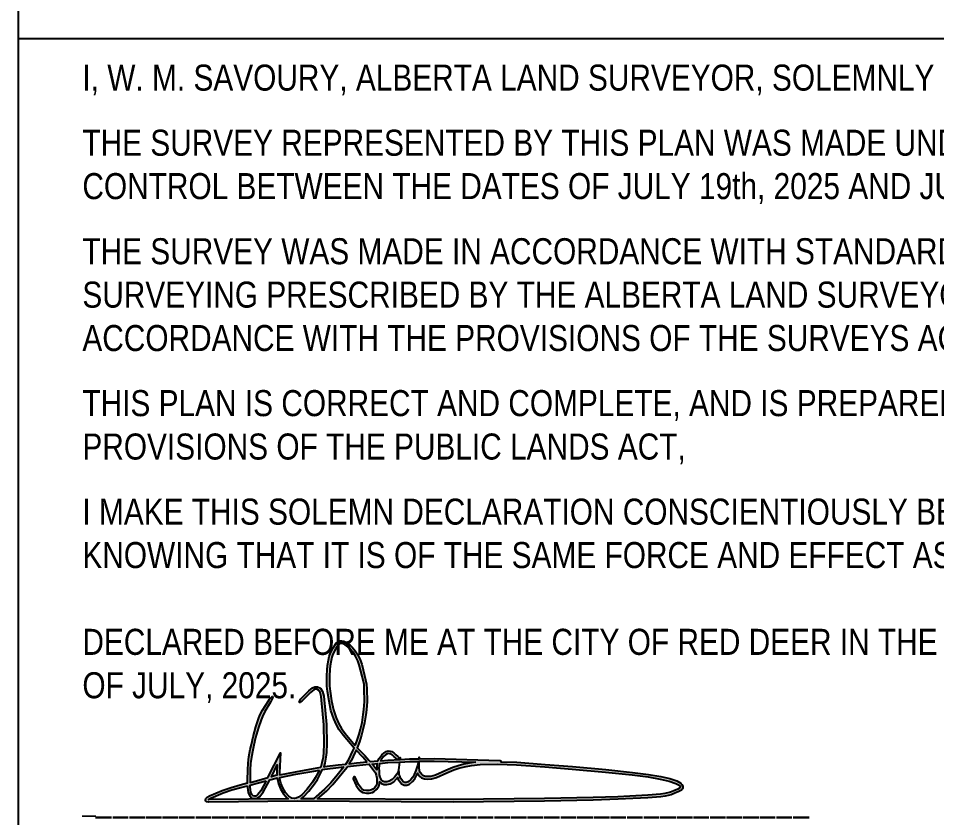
# Paper-space layout '1 of 7' of a CAD drawing. Extents: x -1122 to -42, y -10 to 1768.
# Drawn here: x -1069.6 to -717, y 274.1 to 581.1 of the extents above; entities that cross this region are included whole.
import ezdxf

# ---------------------------------------------------------------- set-up
doc = ezdxf.new("R2010")
doc.units = 0
doc.header["$LTSCALE"] = 5
doc.layers.get('Defpoints').update_dxf_attribs({"color": 9})
for name, color, linetype in [('CG-BORDER', 2, 'Continuous'), ('CG-NOTES', 7, 'Continuous'), ('S-2', 2, 'Continuous')]:
    doc.layers.add(name, color=color, linetype=linetype)
doc.styles.add('80', font='ARIALN.TTF', dxfattribs={"height": 10})
doc.styles.add('80CG', font='ARIALN.TTF', dxfattribs={"height": 10})

# ---------------------------------------------------------------- blocks, each defined once
blk = doc.blocks.new('wsborder')
at = {"layer": 'S-2'}
blk.add_lwpolyline([(1027.25, 51.5), (52.25, 51.5), (52.25, 1726.5), (1027.25, 1726.5)], close=True, dxfattribs=at)
at = {"style": '80', "flags": 1}
blk.add_attdef('PAGENUMBER', (52.25, 51.5), '', height=10, rotation=90, dxfattribs=at)
blk = doc.blocks.new('Wayne Savoury')
h = blk.add_hatch(color=166)
h.dxf.hatch_style = 1
h.paths.add_polyline_path([(-68.13, 7.34), (-70.58, 6.73), (-70.58, 7.61), (-70.56, 11.53), (-70.42, 13.97), (-70.13, 16.43), (-69.63, 19.11), (-69.18, 20.99), (-68.55, 23.92), (-67.43, 27.77), (-66.43, 30.78), (-65.93, 32.07), (-64.97, 33.94), (-62.78, 37.53), (-62.43, 38.23), (-62.1, 38.86), (-61.98, 39.19), (-61.93, 39.4), (-61.92, 39.45), (-61.91, 39.51), (-61.91, 39.54), (-61.91, 39.56), (-61.92, 39.59), (-61.93, 39.61), (-61.95, 39.63), (-61.98, 39.65), (-62.01, 39.66), (-62.04, 39.66), (-62.1, 39.66), (-62.19, 39.63), (-62.26, 39.59), (-62.68, 39.18), (-63.15, 38.66), (-63.63, 38.05), (-65.84, 34.43), (-66.84, 32.48), (-67.37, 31.12), (-68.39, 28.07), (-69.52, 24.16), (-70.15, 21.21), (-70.61, 19.32), (-71.11, 16.58), (-71.42, 14.06), (-71.56, 11.56), (-71.58, 7.62), (-71.58, 6.48), (-74.43, 5.77), (-77.95, 4.77), (-81.36, 3.65), (-86.21, 1.59), (-87.16, 0.98), (-87.61, 0.53), (-87.72, -0.14), (-87.66, -0.48), (-87.39, -0.75), (-86.44, -0.92), (-52.44, -0.55), (7.29, -0.91), (42.44, -0.54), (61.08, -0.15), (70.65, 0.22), (82.09, 0.74), (87.06, 1.17), (88.74, 1.43), (91.03, 1.99), (92.48, 2.51), (93.97, 3.16), (94.94, 3.68), (95.34, 4.2), (95.54, 4.68), (95.46, 5.25), (95.18, 5.89), (94.72, 6.39), (93.22, 7.25), (90.53, 8.16), (87.03, 8.91), (82.32, 9.77), (76.22, 10.57), (65.93, 11.68), (53.14, 12.79), (42.66, 13.63), (31.73, 14.46), (25.62, 14.62), (25.7, 14.71), (25.71, 14.78), (25.68, 14.91), (25.63, 15), (25.41, 15.08), (25.19, 15.14), (0.1, 15.91), (-5.71, 15.8), (-9.4, 15.72), (-13.05, 15.53), (-17.77, 15.29), (-20.42, 15.05), (-20.26, 15.41), (-19.36, 16.66), (-18.64, 17.29), (-17.67, 17.77), (-16.75, 17.72), (-16.14, 17.29), (-15.3, 16.55), (-14.15, 15.58), (-14.04, 15.52), (-13.87, 15.49), (-13.69, 15.53), (-13.59, 15.59), (-13.51, 15.68), (-13.51, 15.69), (-13.5, 15.74), (-13.5, 15.97), (-13.53, 16.11), (-13.55, 16.18), (-13.61, 16.3), (-13.93, 16.69), (-14.65, 17.3), (-15.51, 18.07), (-16.21, 18.56), (-16.81, 18.73), (-17.68, 18.77), (-18.37, 18.54), (-19.21, 18.12), (-20.11, 17.34), (-21.12, 15.91), (-21.57, 14.95), (-24.52, 14.69), (-24.99, 15.29), (-26.58, 17.05), (-29.51, 20.04), (-28.68, 22.26), (-27.81, 24.91), (-27.32, 26.91), (-26.69, 29.53), (-26.18, 32.62), (-25.96, 34.57), (-25.75, 37.73), (-25.8, 42.65), (-25.91, 44.47), (-26.68, 47.79), (-27.79, 52.14), (-28.37, 53.82), (-29.3, 55.73), (-30.3, 57.28), (-31.5, 58.68), (-32.4, 59.54), (-33.57, 60.43), (-34.66, 60.96), (-35.45, 61.07), (-36.1, 61.03), (-36.96, 60.68), (-37.54, 60.14), (-38.73, 58.45), (-39.81, 56.41), (-40.25, 55.05), (-40.5, 53.69), (-40.89, 51.63), (-40.94, 51.09), (-41.01, 50.49), (-41.17, 47.18), (-41.14, 43.69), (-40.92, 41.61), (-40.33, 37.87), (-39.63, 34.33), (-38.52, 31.11), (-37.47, 28.8), (-36.45, 26.91), (-34.92, 24.83), (-30.68, 19.86), (-31.19, 18.79), (-32.77, 15.53), (-33.89, 13.76), (-36.83, 13.42), (-42.05, 12.8), (-42.37, 12.74), (-41.98, 14.09), (-41.51, 16.35), (-41.3, 18.17), (-41.18, 21.55), (-41.28, 28.88), (-41.8, 34.42), (-42.17, 38.39), (-42.39, 39.88), (-42.87, 41.58), (-43.65, 42.91), (-44.71, 43.47), (-45.8, 43.46), (-46.69, 43.09), (-48.1, 41.93), (-50.31, 39.72), (-50.81, 39.18), (-51.29, 38.62), (-51.58, 38.04), (-51.74, 37.58), (-51.74, 37.5), (-51.72, 37.45), (-51.67, 37.42), (-51.61, 37.4), (-51.55, 37.4), (-51.45, 37.43), (-51.29, 37.51), (-51.13, 37.62), (-50.71, 37.95), (-49.95, 38.67), (-49.61, 39.01), (-47.43, 41.19), (-45.89, 42.46), (-44.95, 42.47), (-44.37, 42.16), (-43.79, 41.19), (-43.37, 39.67), (-43.16, 38.27), (-42.8, 34.33), (-42.28, 28.83), (-42.18, 21.57), (-42.3, 18.25), (-42.5, 16.52), (-42.96, 14.33), (-43.47, 12.55), (-46.34, 12.04), (-53.22, 10.8), (-59.27, 9.65), (-59.32, 10.38), (-58.95, 18.04), (-63.77, 8.54)])
h.paths.add_polyline_path([(-5.94, 14.79), (-6.36, 13.18), (-6.98, 11.28), (-7.6, 9.75), (-8.18, 8.67), (-8.92, 7.76), (-9.96, 6.94), (-10.66, 6.65), (-11.64, 6.71), (-12.4, 7.64), (-12.86, 8.34), (-13.19, 9.17), (-13.35, 9.79), (-13.44, 10.45), (-13.48, 11.45), (-13.16, 14.53), (-13.22, 14.52), (-13.51, 12.49), (-13.84, 10.95), (-14.31, 9.81), (-15.15, 8.74), (-16.12, 7.77), (-17.26, 7.14), (-18.2, 6.94), (-19.07, 6.94), (-20.01, 7.26), (-20.37, 7.94), (-20.71, 8.71), (-20.91, 9.65), (-21, 11.17), (-21.03, 12.16), (-21, 13.08), (-20.82, 14.01), (-17.7, 14.29), (-13.22, 14.52), (-9.36, 14.72)], flags=16)
h.paths.add_polyline_path([(-5.73, 14.8), (0.09, 14.91), (16, 14.42), (14.19, 14.23), (11.43, 13.71), (9.19, 13.13), (7.26, 12.4), (4.57, 11.32), (0.55, 9.54), (-1.18, 9), (-2.34, 8.92), (-3.42, 9), (-4.29, 9.34), (-4.7, 9.71), (-5.2, 10.33), (-5.57, 11.11), (-5.78, 12.52)], flags=16)
h.paths.add_polyline_path([(-6.29, 10.31), (-6.05, 9.79), (-5.43, 9.02), (-4.82, 8.47), (-3.64, 8.02), (-2.35, 7.92), (-1, 8.02), (0.91, 8.6), (4.96, 10.4), (7.62, 11.47), (9.49, 12.18), (11.65, 12.73), (14.34, 13.24), (17.69, 13.59), (24.49, 13.65), (31.68, 13.46), (42.59, 12.63), (53.06, 11.8), (65.84, 10.69), (76.1, 9.58), (82.16, 8.78), (86.83, 7.93), (90.26, 7.2), (92.81, 6.33), (94.26, 5.5), (94.55, 4.82), (94.27, 4.46), (93.53, 4.06), (92.11, 3.44), (90.74, 2.95), (88.54, 2.41), (86.94, 2.16), (82.02, 1.74), (70.61, 1.22), (61.05, 0.85), (42.42, 0.46), (7.29, 0.09), (-44.77, 0.41), (-41.35, 3.34), (-38.9, 5.9), (-36.48, 8.83), (-33.53, 12.45), (-33.3, 12.82), (-29.72, 13.22), (-24.96, 13.65), (-24.36, 12.89), (-23.24, 11.4), (-22.55, 10.35), (-22.22, 9.43), (-22, 8.36), (-21.95, 7.09), (-22.01, 5.93), (-22.8, 4.72), (-23.82, 3.83), (-25.56, 3.48), (-27, 3.78), (-27.71, 4.22), (-28.39, 4.95), (-28.98, 5.96), (-30.14, 8.6, 1), (-31.02, 8.12), (-29.87, 5.51), (-29.2, 4.36), (-28.35, 3.45), (-27.38, 2.84), (-25.92, 2.54), (-24.89, 2.6), (-23.68, 2.84), (-22.95, 3.26), (-22.04, 4.05), (-21.25, 5.27), (-21.01, 5.99), (-20.96, 6.91), (-20.93, 6.86), (-20.24, 6.29), (-19.24, 5.94), (-18.09, 5.94), (-16.9, 6.19), (-15.51, 6.97), (-14.4, 8.08), (-14.02, 8.56), (-13.75, 7.88), (-13.21, 7.05), (-12.45, 6.12), (-11.53, 5.7), (-10.5, 5.63), (-9.45, 6.07), (-8.22, 7.05), (-7.34, 8.11), (-6.69, 9.32)], flags=16)
h.paths.add_polyline_path([(-21.86, 13.92), (-22, 13.19), (-22.03, 12.16), (-22.01, 11.35), (-22.42, 11.98), (-23.57, 13.5), (-23.77, 13.75)], flags=16)
h.paths.add_polyline_path([(-29.82, 14.22), (-32.62, 13.9), (-31.89, 15.04), (-30.29, 18.36), (-29.95, 19.06), (-27.31, 16.36), (-25.7, 14.58)], flags=16)
h.paths.add_polyline_path([(-29.62, 22.59), (-30.26, 20.9), (-34.14, 25.45), (-35.6, 27.44), (-36.57, 29.24), (-37.59, 31.48), (-38.66, 34.59), (-39.34, 38.04), (-39.93, 41.74), (-40.14, 43.74), (-40.17, 47.16), (-40.01, 50.41), (-39.95, 50.98), (-39.9, 51.49), (-39.52, 53.51), (-39.28, 54.8), (-38.89, 56.02), (-37.88, 57.92), (-36.59, 59.75), (-35.74, 60.1), (-34.95, 59.99), (-34.1, 59.58), (-33.05, 58.77), (-32.22, 57.99), (-31.1, 56.68), (-30.17, 55.24), (-29.3, 53.44), (-28.75, 51.85), (-27.65, 47.55), (-26.9, 44.32), (-26.8, 42.62), (-26.75, 37.75), (-26.95, 34.66), (-27.17, 32.76), (-27.67, 29.73), (-28.29, 27.15), (-28.78, 25.19)], flags=16)
h.paths.add_polyline_path([(-34.65, 12.66), (-37.25, 9.47), (-39.65, 6.56), (-42.04, 4.07), (-46.29, 0.42), (-51.08, 0.44), (-50.07, 1.18), (-48.13, 3.34), (-45.86, 6.2), (-44.74, 7.88), (-43.55, 10.09), (-42.83, 11.65), (-41.91, 11.81), (-36.72, 12.43)], flags=16)
h.paths.add_polyline_path([(-44.03, 11.43), (-44.44, 10.54), (-45.59, 8.4), (-46.67, 6.79), (-48.89, 3.99), (-50.75, 1.93), (-51.99, 1.02), (-52.89, 0.69), (-53.63, 0.57), (-54.58, 0.69), (-55.78, 1.47), (-57.02, 2.88), (-58.05, 4.65), (-58.79, 6.42), (-59.27, 8.63), (-53.04, 9.81), (-46.16, 11.06)], flags=16)
h.paths.add_polyline_path([(-55.98, 0.41), (-86.71, 0.08), (-85.74, 0.7), (-81, 2.72), (-77.66, 3.81), (-74.18, 4.81), (-71.58, 5.45), (-71.58, 4.84), (-71.35, 2.68), (-70.8, 1.53), (-70.02, 0.67), (-68.9, 0.47), (-68.03, 0.47), (-67.08, 1.16), (-65.66, 2.98), (-63.09, 7.69), (-60.19, 8.49), (-60.15, 7.96), (-59.75, 6.12), (-58.94, 4.2), (-57.83, 2.29), (-56.44, 0.71)], flags=16)
h.paths.add_polyline_path([(-60.18, 13.41), (-60.33, 10.36), (-60.26, 9.46), (-60.87, 9.34), (-62.46, 8.9)], flags=16)
h.paths.add_polyline_path([(-64.43, 7.32), (-66.5, 3.53), (-68.1, 1.47), (-69.4, 1.47), (-69.96, 2.09), (-70.37, 2.96), (-70.58, 4.89), (-70.58, 5.7), (-67.87, 6.37)], flags=16)
h = blk.add_hatch(color=166)
h.dxf.hatch_style = 1
h.paths.add_polyline_path([(-68.13, 7.34), (-70.58, 6.73), (-70.58, 7.61), (-70.56, 11.53), (-70.42, 13.97), (-70.13, 16.43), (-69.63, 19.11), (-69.18, 20.99), (-68.55, 23.92), (-67.43, 27.77), (-66.43, 30.78), (-65.93, 32.07), (-64.97, 33.94), (-62.78, 37.53), (-62.43, 38.23), (-62.1, 38.86), (-61.98, 39.19), (-61.93, 39.4), (-61.92, 39.45), (-61.91, 39.51), (-61.91, 39.54), (-61.91, 39.56), (-61.92, 39.59), (-61.93, 39.61), (-61.95, 39.63), (-61.98, 39.65), (-62.01, 39.66), (-62.04, 39.66), (-62.1, 39.66), (-62.19, 39.63), (-62.26, 39.59), (-62.68, 39.18), (-63.15, 38.66), (-63.63, 38.05), (-65.84, 34.43), (-66.84, 32.48), (-67.37, 31.12), (-68.39, 28.07), (-69.52, 24.16), (-70.15, 21.21), (-70.61, 19.32), (-71.11, 16.58), (-71.42, 14.06), (-71.56, 11.56), (-71.58, 7.62), (-71.58, 6.48), (-74.43, 5.77), (-77.95, 4.77), (-81.36, 3.65), (-86.21, 1.59), (-87.16, 0.98), (-87.61, 0.53), (-87.72, -0.14), (-87.66, -0.48), (-87.39, -0.75), (-86.44, -0.92), (-52.44, -0.55), (7.29, -0.91), (42.44, -0.54), (61.08, -0.15), (70.65, 0.22), (82.09, 0.74), (87.06, 1.17), (88.74, 1.43), (91.03, 1.99), (92.48, 2.51), (93.97, 3.16), (94.94, 3.68), (95.34, 4.2), (95.54, 4.68), (95.46, 5.25), (95.18, 5.89), (94.72, 6.39), (93.22, 7.25), (90.53, 8.16), (87.03, 8.91), (82.32, 9.77), (76.22, 10.57), (65.93, 11.68), (53.14, 12.79), (42.66, 13.63), (31.73, 14.46), (25.62, 14.62), (25.7, 14.71), (25.71, 14.78), (25.68, 14.91), (25.63, 15), (25.41, 15.08), (25.19, 15.14), (0.1, 15.91), (-5.71, 15.8), (-9.4, 15.72), (-13.05, 15.53), (-17.77, 15.29), (-20.42, 15.05), (-20.26, 15.41), (-19.36, 16.66), (-18.64, 17.29), (-17.67, 17.77), (-16.75, 17.72), (-16.14, 17.29), (-15.3, 16.55), (-14.15, 15.58), (-14.04, 15.52), (-13.87, 15.49), (-13.69, 15.53), (-13.59, 15.59), (-13.51, 15.68), (-13.51, 15.69), (-13.5, 15.74), (-13.5, 15.97), (-13.53, 16.11), (-13.55, 16.18), (-13.61, 16.3), (-13.93, 16.69), (-14.65, 17.3), (-15.51, 18.07), (-16.21, 18.56), (-16.81, 18.73), (-17.68, 18.77), (-18.37, 18.54), (-19.21, 18.12), (-20.11, 17.34), (-21.12, 15.91), (-21.57, 14.95), (-24.52, 14.69), (-24.99, 15.29), (-26.58, 17.05), (-29.51, 20.04), (-28.68, 22.26), (-27.81, 24.91), (-27.32, 26.91), (-26.69, 29.53), (-26.18, 32.62), (-25.96, 34.57), (-25.75, 37.73), (-25.8, 42.65), (-25.91, 44.47), (-26.68, 47.79), (-27.79, 52.14), (-28.37, 53.82), (-29.3, 55.73), (-30.3, 57.28), (-31.5, 58.68), (-32.4, 59.54), (-33.57, 60.43), (-34.66, 60.96), (-35.45, 61.07), (-36.1, 61.03), (-36.96, 60.68), (-37.54, 60.14), (-38.73, 58.45), (-39.81, 56.41), (-40.25, 55.05), (-40.5, 53.69), (-40.89, 51.63), (-40.94, 51.09), (-41.01, 50.49), (-41.17, 47.18), (-41.14, 43.69), (-40.92, 41.61), (-40.33, 37.87), (-39.63, 34.33), (-38.52, 31.11), (-37.47, 28.8), (-36.45, 26.91), (-34.92, 24.83), (-30.68, 19.86), (-31.19, 18.79), (-32.77, 15.53), (-33.89, 13.76), (-36.83, 13.42), (-42.05, 12.8), (-42.37, 12.74), (-41.98, 14.09), (-41.51, 16.35), (-41.3, 18.17), (-41.18, 21.55), (-41.28, 28.88), (-41.8, 34.42), (-42.17, 38.39), (-42.39, 39.88), (-42.87, 41.58), (-43.65, 42.91), (-44.71, 43.47), (-45.8, 43.46), (-46.69, 43.09), (-48.1, 41.93), (-50.31, 39.72), (-50.81, 39.18), (-51.29, 38.62), (-51.58, 38.04), (-51.74, 37.58), (-51.74, 37.5), (-51.72, 37.45), (-51.67, 37.42), (-51.61, 37.4), (-51.55, 37.4), (-51.45, 37.43), (-51.29, 37.51), (-51.13, 37.62), (-50.71, 37.95), (-49.95, 38.67), (-49.61, 39.01), (-47.43, 41.19), (-45.89, 42.46), (-44.95, 42.47), (-44.37, 42.16), (-43.79, 41.19), (-43.37, 39.67), (-43.16, 38.27), (-42.8, 34.33), (-42.28, 28.83), (-42.18, 21.57), (-42.3, 18.25), (-42.5, 16.52), (-42.96, 14.33), (-43.47, 12.55), (-46.34, 12.04), (-53.22, 10.8), (-59.27, 9.65), (-59.32, 10.38), (-58.95, 18.04), (-63.77, 8.54)])
h.paths.add_polyline_path([(-5.73, 14.8), (0.09, 14.91), (16, 14.42), (14.19, 14.23), (11.43, 13.71), (9.19, 13.13), (7.26, 12.4), (4.57, 11.32), (0.55, 9.54), (-1.18, 9), (-2.34, 8.92), (-3.42, 9), (-4.29, 9.34), (-4.7, 9.71), (-5.2, 10.33), (-5.57, 11.11), (-5.78, 12.52)], flags=16)
h.paths.add_polyline_path([(-5.94, 14.79), (-6.36, 13.18), (-6.98, 11.28), (-7.6, 9.75), (-8.18, 8.67), (-8.92, 7.76), (-9.96, 6.94), (-10.66, 6.65), (-11.64, 6.71), (-12.4, 7.64), (-12.86, 8.34), (-13.19, 9.17), (-13.35, 9.79), (-13.44, 10.45), (-13.48, 11.45), (-13.16, 14.53), (-9.36, 14.72)], flags=16)
h.paths.add_polyline_path([(-6.29, 10.31), (-6.05, 9.79), (-5.43, 9.02), (-4.82, 8.47), (-3.64, 8.02), (-2.35, 7.92), (-1, 8.02), (0.91, 8.6), (4.96, 10.4), (7.62, 11.47), (9.49, 12.18), (11.65, 12.73), (14.34, 13.24), (17.69, 13.59), (24.49, 13.65), (31.68, 13.46), (42.59, 12.63), (53.06, 11.8), (65.84, 10.69), (76.1, 9.58), (82.16, 8.78), (86.83, 7.93), (90.26, 7.2), (92.81, 6.33), (94.26, 5.5), (94.55, 4.82), (94.27, 4.46), (93.53, 4.06), (92.11, 3.44), (90.74, 2.95), (88.54, 2.41), (86.94, 2.16), (82.02, 1.74), (70.61, 1.22), (61.05, 0.85), (42.42, 0.46), (7.29, 0.09), (-44.77, 0.41), (-41.35, 3.34), (-38.9, 5.9), (-36.48, 8.83), (-33.53, 12.45), (-33.3, 12.82), (-29.72, 13.22), (-24.96, 13.65), (-24.36, 12.89), (-23.24, 11.4), (-22.55, 10.35), (-22.22, 9.43), (-22, 8.36), (-21.95, 7.09), (-22.01, 5.93), (-22.8, 4.72), (-23.82, 3.83), (-25.56, 3.48), (-27, 3.78), (-27.71, 4.22), (-28.39, 4.95), (-28.98, 5.96), (-30.14, 8.6, 1), (-31.02, 8.12), (-29.87, 5.51), (-29.2, 4.36), (-28.35, 3.45), (-27.38, 2.84), (-25.92, 2.54), (-24.89, 2.6), (-23.68, 2.84), (-22.95, 3.26), (-22.04, 4.05), (-21.25, 5.27), (-21.01, 5.99), (-20.96, 6.91), (-20.93, 6.86), (-20.24, 6.29), (-19.24, 5.94), (-18.09, 5.94), (-16.9, 6.19), (-15.51, 6.97), (-14.4, 8.08), (-14.02, 8.56), (-13.75, 7.88), (-13.21, 7.05), (-12.45, 6.12), (-11.53, 5.7), (-10.5, 5.63), (-9.45, 6.07), (-8.22, 7.05), (-7.34, 8.11), (-6.69, 9.32)], flags=16)
h.paths.add_polyline_path([(-13.22, 14.52), (-13.51, 12.49), (-13.84, 10.95), (-14.31, 9.81), (-15.15, 8.74), (-16.12, 7.77), (-17.26, 7.14), (-18.2, 6.94), (-19.07, 6.94), (-20.01, 7.26), (-20.37, 7.94), (-20.71, 8.71), (-20.91, 9.65), (-21, 11.17), (-21.03, 12.16), (-21, 13.08), (-20.82, 14.01), (-17.7, 14.29)], flags=16)
h.paths.add_polyline_path([(-21.86, 13.92), (-22, 13.19), (-22.03, 12.16), (-22.01, 11.35), (-22.42, 11.98), (-23.57, 13.5), (-23.77, 13.75)], flags=16)
h.paths.add_polyline_path([(-29.82, 14.22), (-32.62, 13.9), (-31.89, 15.04), (-30.29, 18.36), (-29.95, 19.06), (-27.31, 16.36), (-25.7, 14.58)], flags=16)
h.paths.add_polyline_path([(-29.62, 22.59), (-30.26, 20.9), (-34.14, 25.45), (-35.6, 27.44), (-36.57, 29.24), (-37.59, 31.48), (-38.66, 34.59), (-39.34, 38.04), (-39.93, 41.74), (-40.14, 43.74), (-40.17, 47.16), (-40.01, 50.41), (-39.95, 50.98), (-39.9, 51.49), (-39.52, 53.51), (-39.28, 54.8), (-38.89, 56.02), (-37.88, 57.92), (-36.59, 59.75), (-35.74, 60.1), (-34.95, 59.99), (-34.1, 59.58), (-33.05, 58.77), (-32.22, 57.99), (-31.1, 56.68), (-30.17, 55.24), (-29.3, 53.44), (-28.75, 51.85), (-27.65, 47.55), (-26.9, 44.32), (-26.8, 42.62), (-26.75, 37.75), (-26.95, 34.66), (-27.17, 32.76), (-27.67, 29.73), (-28.29, 27.15), (-28.78, 25.19)], flags=16)
h.paths.add_polyline_path([(-34.65, 12.66), (-37.25, 9.47), (-39.65, 6.56), (-42.04, 4.07), (-46.29, 0.42), (-51.08, 0.44), (-50.07, 1.18), (-48.13, 3.34), (-45.86, 6.2), (-44.74, 7.88), (-43.55, 10.09), (-42.83, 11.65), (-41.91, 11.81), (-36.72, 12.43)], flags=16)
h.paths.add_polyline_path([(-44.03, 11.43), (-44.44, 10.54), (-45.59, 8.4), (-46.67, 6.79), (-48.89, 3.99), (-50.75, 1.93), (-51.99, 1.02), (-52.89, 0.69), (-53.63, 0.57), (-54.58, 0.69), (-55.78, 1.47), (-57.02, 2.88), (-58.05, 4.65), (-58.79, 6.42), (-59.27, 8.63), (-53.04, 9.81), (-46.16, 11.06)], flags=16)
h.paths.add_polyline_path([(-55.98, 0.41), (-86.71, 0.08), (-85.74, 0.7), (-81, 2.72), (-77.66, 3.81), (-74.18, 4.81), (-71.58, 5.45), (-71.58, 4.84), (-71.35, 2.68), (-70.8, 1.53), (-70.02, 0.67), (-68.9, 0.47), (-68.03, 0.47), (-67.08, 1.16), (-65.66, 2.98), (-63.09, 7.69), (-60.19, 8.49), (-60.15, 7.96), (-59.75, 6.12), (-58.94, 4.2), (-57.83, 2.29), (-56.44, 0.71)], flags=16)
h.paths.add_polyline_path([(-60.18, 13.41), (-60.33, 10.36), (-60.26, 9.46), (-60.87, 9.34), (-62.46, 8.9)], flags=16)
h.paths.add_polyline_path([(-64.43, 7.32), (-66.5, 3.53), (-68.1, 1.47), (-69.4, 1.47), (-69.96, 2.09), (-70.37, 2.96), (-70.58, 4.89), (-70.58, 5.7), (-67.87, 6.37)], flags=16)
at = {"layer": 'Defpoints', "color": 166, "flags": 128}
for points in [[(-63.77, 8.54), (-58.95, 18.04), (-59.32, 10.38), (-59.27, 9.65), (-53.22, 10.8), (-46.34, 12.04), (-43.51, 12.54), (-43.41, 12.77), (-42.96, 14.33), (-42.5, 16.52), (-42.3, 18.25), (-42.18, 21.57), (-42.28, 28.83), (-42.8, 34.33), (-43.16, 38.27), (-43.37, 39.67), (-43.79, 41.19), (-44.37, 42.16), (-44.95, 42.47), (-45.6, 42.46), (-46.17, 42.23), (-47.43, 41.19), (-49.61, 39.01), (-49.95, 38.67), (-50.71, 37.95), (-51.13, 37.62), (-51.29, 37.51), (-51.45, 37.43), (-51.55, 37.4), (-51.61, 37.4), (-51.67, 37.42), (-51.72, 37.45), (-51.74, 37.5), (-51.74, 37.58), (-51.58, 38.04), (-51.29, 38.62), (-50.81, 39.18), (-50.31, 39.72), (-48.1, 41.93), (-46.69, 43.09), (-45.8, 43.46), (-44.71, 43.47), (-43.65, 42.91), (-42.87, 41.58), (-42.39, 39.88), (-42.17, 38.39), (-41.8, 34.42), (-41.28, 28.88), (-41.18, 21.55), (-41.3, 18.17), (-41.51, 16.35), (-41.98, 14.09), (-42.37, 12.74), (-42.05, 12.8), (-36.83, 13.42), (-33.89, 13.76), (-32.77, 15.53), (-31.19, 18.79), (-30.68, 19.86), (-34.92, 24.83), (-36.45, 26.91), (-37.47, 28.8), (-38.52, 31.11), (-39.63, 34.33), (-40.33, 37.87), (-40.92, 41.61), (-41.14, 43.69), (-41.17, 47.18), (-41.01, 50.49), (-40.94, 51.09), (-40.89, 51.63), (-40.5, 53.69), (-40.25, 55.05), (-39.81, 56.41), (-38.73, 58.45), (-37.54, 60.14), (-36.96, 60.68), (-36.1, 61.03), (-35.45, 61.07), (-34.66, 60.96), (-33.57, 60.43), (-32.4, 59.54), (-31.5, 58.68), (-30.3, 57.28), (-29.3, 55.73), (-28.37, 53.82), (-27.79, 52.14), (-26.68, 47.79), (-25.91, 44.47), (-25.8, 42.65), (-25.75, 37.73), (-25.96, 34.57), (-26.18, 32.62), (-26.69, 29.53), (-27.32, 26.91), (-27.81, 24.91), (-28.68, 22.26), (-29.51, 20.04), (-26.58, 17.05), (-24.99, 15.29), (-24.52, 14.69), (-21.57, 14.95), (-21.12, 15.91), (-20.11, 17.34), (-19.21, 18.12), (-18.37, 18.54), (-17.68, 18.77), (-16.81, 18.73), (-16.21, 18.56), (-15.51, 18.07), (-14.65, 17.3), (-13.93, 16.69), (-13.72, 16.43), (-13.62, 16.32), (-13.55, 16.18), (-13.53, 16.11), (-13.5, 15.97), (-13.5, 15.84), (-13.5, 15.74), (-13.51, 15.69), (-13.53, 15.65), (-13.57, 15.62), (-13.59, 15.59), (-13.69, 15.53), (-13.87, 15.49), (-14.04, 15.52), (-14.15, 15.58), (-15.3, 16.55), (-16.14, 17.29), (-16.64, 17.65), (-16.97, 17.73), (-17.54, 17.76), (-17.99, 17.62), (-18.64, 17.29), (-19.36, 16.66), (-20.26, 15.41), (-20.42, 15.05), (-17.77, 15.29), (-13.08, 15.53), (-12.98, 16.24), (-13.05, 15.53), (-9.4, 15.72), (-5.77, 15.8), (-5.7, 16.41), (-5.71, 15.8), (0.1, 15.91), (25.19, 15.14), (25.41, 15.08), (25.63, 15), (25.68, 14.91), (25.71, 14.78), (25.7, 14.71), (25.62, 14.62), (31.73, 14.46), (42.66, 13.63), (53.14, 12.79), (65.93, 11.68), (76.22, 10.57), (82.32, 9.77), (87.03, 8.91), (90.53, 8.16), (93.22, 7.25), (94.72, 6.39), (95.18, 5.89), (95.46, 5.25), (95.54, 4.68), (95.34, 4.2), (94.94, 3.68), (93.97, 3.16), (92.48, 2.51), (91.03, 1.99), (88.74, 1.43), (87.06, 1.17), (82.09, 0.74), (70.65, 0.22), (61.08, -0.15), (42.44, -0.54), (7.29, -0.91), (-52.44, -0.55), (-86.44, -0.92), (-87.39, -0.75), (-87.66, -0.48), (-87.72, -0.14), (-87.61, 0.53), (-87.16, 0.98), (-86.21, 1.59), (-81.36, 3.65), (-77.95, 4.77), (-74.43, 5.77), (-71.58, 6.48), (-71.58, 7.62), (-71.56, 11.56), (-71.42, 14.06), (-71.11, 16.58), (-70.61, 19.32), (-70.15, 21.21), (-69.52, 24.16), (-68.39, 28.07), (-67.37, 31.12), (-66.84, 32.48), (-65.84, 34.43), (-63.63, 38.05), (-63.15, 38.66), (-62.68, 39.18), (-62.26, 39.59), (-62.19, 39.63), (-62.1, 39.66), (-62.04, 39.66), (-62.01, 39.66), (-61.98, 39.65), (-61.95, 39.63), (-61.93, 39.61), (-61.92, 39.59), (-61.91, 39.56), (-61.91, 39.54), (-61.91, 39.51), (-61.92, 39.45), (-61.93, 39.4), (-61.98, 39.19), (-62.1, 38.86), (-62.43, 38.23), (-62.78, 37.53), (-64.97, 33.94), (-65.93, 32.07), (-66.43, 30.78), (-67.43, 27.77), (-68.55, 23.92), (-69.18, 20.99), (-69.63, 19.11), (-70.13, 16.43), (-70.42, 13.97), (-70.56, 11.53), (-70.58, 7.61), (-70.58, 6.73), (-68.13, 7.34)], [(-30.26, 20.9), (-29.62, 22.59), (-28.78, 25.19), (-28.29, 27.15), (-27.67, 29.73), (-27.17, 32.76), (-26.95, 34.66), (-26.75, 37.75), (-26.8, 42.62), (-26.9, 44.32), (-27.65, 47.55), (-28.75, 51.85), (-29.3, 53.44), (-30.17, 55.24), (-31.1, 56.68), (-32.22, 57.99), (-33.05, 58.77), (-34.1, 59.58), (-34.95, 59.99), (-35.49, 60.06), (-35.88, 60.04), (-36.41, 59.82), (-36.78, 59.48), (-37.88, 57.92), (-38.89, 56.02), (-39.28, 54.8), (-39.52, 53.51), (-39.9, 51.49), (-39.95, 50.98), (-40.01, 50.41), (-40.17, 47.16), (-40.14, 43.74), (-39.93, 41.74), (-39.34, 38.04), (-38.66, 34.59), (-37.59, 31.48), (-36.57, 29.24), (-35.6, 27.44), (-34.14, 25.45)], [(-25.71, 14.58), (-25.76, 14.64), (-27.31, 16.36), (-29.95, 19.06), (-30.29, 18.36), (-31.89, 15.04), (-32.62, 13.9), (-29.82, 14.22)], [(-13.22, 14.52), (-13.51, 12.49), (-13.84, 10.95), (-14.31, 9.81), (-15.15, 8.74), (-16.12, 7.77), (-17.26, 7.14), (-18.2, 6.94), (-19.07, 6.94), (-19.74, 7.17), (-20.14, 7.5), (-20.37, 7.94), (-20.71, 8.71), (-20.91, 9.65), (-21, 11.17), (-21.03, 12.16), (-21, 13.08), (-20.82, 14.01), (-17.7, 14.29)], [(-5.94, 14.79), (-6.36, 13.18), (-6.98, 11.28), (-7.6, 9.75), (-8.18, 8.67), (-8.92, 7.76), (-9.96, 6.94), (-10.66, 6.65), (-11.28, 6.69), (-11.82, 6.94), (-12.4, 7.64), (-12.86, 8.34), (-13.19, 9.17), (-13.35, 9.79), (-13.44, 10.45), (-13.48, 11.45), (-13.16, 14.53), (-9.36, 14.72)], [(16, 14.42), (14.19, 14.23), (11.43, 13.71), (9.19, 13.13), (7.26, 12.4), (4.57, 11.32), (0.55, 9.54), (-1.18, 9), (-2.34, 8.92), (-3.42, 9), (-4.29, 9.34), (-4.7, 9.71), (-5.2, 10.33), (-5.57, 11.11), (-5.78, 12.52), (-5.73, 14.8), (0.09, 14.91)], [(-60.26, 9.46), (-60.87, 9.34), (-62.46, 8.9), (-60.18, 13.41), (-60.33, 10.36)], [(-44.03, 11.43), (-44.44, 10.54), (-45.59, 8.4), (-46.67, 6.79), (-48.89, 3.99), (-50.75, 1.93), (-51.99, 1.02), (-52.89, 0.69), (-53.63, 0.57), (-54.58, 0.69), (-55.78, 1.47), (-57.02, 2.88), (-58.05, 4.65), (-58.79, 6.42), (-59.16, 8.11), (-59.2, 8.64), (-53.04, 9.81), (-46.16, 11.06)], [(-34.65, 12.66), (-37.25, 9.47), (-39.65, 6.56), (-42.04, 4.07), (-46.29, 0.42), (-51.08, 0.44), (-50.07, 1.18), (-48.13, 3.34), (-45.86, 6.2), (-44.74, 7.88), (-43.55, 10.09), (-42.83, 11.65), (-41.91, 11.81), (-36.72, 12.43)], [(-22.01, 11.35), (-22.42, 11.98), (-23.57, 13.5), (-23.77, 13.75), (-21.86, 13.92), (-22, 13.19), (-22.03, 12.16)], [(-71.58, 5.45), (-71.58, 4.84), (-71.35, 2.68), (-70.8, 1.53), (-70.02, 0.67), (-68.9, 0.47), (-68.03, 0.47), (-67.08, 1.16), (-65.66, 2.98), (-63.09, 7.69), (-60.64, 8.37), (-60.19, 8.46), (-60.15, 7.96), (-59.75, 6.12), (-58.94, 4.2), (-57.83, 2.29), (-56.44, 0.71), (-55.98, 0.41), (-86.35, 0.08), (-86.6, 0.12), (-86.53, 0.19), (-85.74, 0.7), (-81, 2.72), (-77.66, 3.81), (-74.18, 4.81)], [(-64.43, 7.32), (-66.5, 3.53), (-67.78, 1.89), (-68.35, 1.47), (-68.81, 1.47), (-69.51, 1.6), (-69.96, 2.09), (-70.37, 2.96), (-70.58, 4.89), (-70.58, 5.7), (-67.87, 6.37)]]:
    blk.add_lwpolyline(points, close=True, dxfattribs=at)
blk.add_lwpolyline([(-33.3, 12.82), (-29.72, 13.22), (-24.96, 13.65), (-24.36, 12.89), (-23.24, 11.4), (-22.55, 10.35), (-22.22, 9.43), (-22, 8.36), (-21.95, 7.09), (-22, 6.18), (-22.16, 5.7), (-22.8, 4.72), (-23.53, 4.08), (-24.04, 3.79), (-25.02, 3.59), (-25.85, 3.54), (-27, 3.78), (-27.71, 4.22), (-28.39, 4.95), (-28.98, 5.96), (-30.11, 8.52, 1.096714), (-31.02, 8.12), (-29.87, 5.51), (-29.2, 4.36), (-28.35, 3.45), (-27.38, 2.84), (-25.92, 2.54), (-24.89, 2.6), (-23.68, 2.84), (-22.95, 3.26), (-22.04, 4.05), (-21.25, 5.27), (-21.01, 5.99), (-20.96, 6.91), (-20.93, 6.86), (-20.24, 6.29), (-19.24, 5.94), (-18.09, 5.94), (-16.9, 6.19), (-15.51, 6.97), (-14.4, 8.08), (-14.02, 8.56), (-13.75, 7.88), (-13.21, 7.05), (-12.45, 6.12), (-11.53, 5.7), (-10.5, 5.63), (-9.45, 6.07), (-8.22, 7.05), (-7.34, 8.11), (-6.69, 9.32), (-6.29, 10.31), (-6.05, 9.79), (-5.43, 9.02), (-4.82, 8.47), (-3.64, 8.02), (-2.35, 7.92), (-1, 8.02), (0.91, 8.6), (4.96, 10.4), (7.62, 11.47), (9.49, 12.18), (11.65, 12.73), (14.34, 13.24), (17.69, 13.59), (24.49, 13.65), (31.68, 13.46), (42.59, 12.63), (53.06, 11.8), (65.84, 10.69), (76.1, 9.58), (82.16, 8.78), (86.83, 7.93), (90.26, 7.2), (92.81, 6.33), (94.09, 5.59), (94.33, 5.33), (94.49, 4.97), (94.51, 4.82), (94.47, 4.71), (94.27, 4.46), (93.53, 4.06), (92.11, 3.44), (90.74, 2.95), (88.54, 2.41), (86.94, 2.16), (82.02, 1.74), (70.61, 1.22), (61.05, 0.85), (42.42, 0.46), (7.29, 0.09), (-44.77, 0.41), (-41.35, 3.34), (-38.9, 5.9), (-36.48, 8.83), (-33.53, 12.45)], format="xyb", close=True, dxfattribs=at)

psp = doc.layouts.new('1 of 7')

# ---------------------------------------------------------------- linework, layer by layer
at = {"layer": 'CG-NOTES'}
psp.add_lwpolyline([(-1069.58, 573.44), (-481.96, 573.44), (-481.96, 41.8), (-1069.58, 41.8)], close=True, dxfattribs=at)

# ---------------------------------------------------------------- block references
psp.add_blockref('Wayne Savoury', (-909.97, 280.97))
at = {"layer": 'CG-BORDER'}
psp.add_blockref('wsborder', (-1121.83, -9.7), dxfattribs=at)

# ---------------------------------------------------------------- texts
at = {"layer": 'CG-NOTES', "insert": (-1045, 563.37), "char_height": 10, "width": 557.1705, "attachment_point": 1, "style": '80CG'}
psp.add_mtext("I, W. M. SAVOURY, ALBERTA LAND SURVEYOR, SOLEMNLY DECLARE THAT\\P{\\H0.5x; \\P}THE SURVEY REPRESENTED BY THIS PLAN WAS MADE UNDER MY SUPERVISION, DIRECTION, AND CONTROL BETWEEN THE DATES OF JULY 19th, 2025 AND JULY 20th, 2025,\\P{\\H0.5x; \\P}THE SURVEY WAS MADE IN ACCORDANCE WITH STANDARDS AND RULES FOR THE PRACTICE OF SURVEYING PRESCRIBED BY THE ALBERTA LAND SURVEYORS' ASSOCIATION, AND IN ACCORDANCE WITH THE PROVISIONS OF THE SURVEYS ACT, AND\\P{\\H0.5x; \\P}THIS PLAN IS CORRECT AND COMPLETE, AND IS PREPARED IN ACCORDANCE WITH THE PROVISIONS OF THE PUBLIC LANDS ACT,\\P{\\H0.5x; \\P}I MAKE THIS SOLEMN DECLARATION CONSCIENTIOUSLY BELIEVING IT TO BE TRUE AND\\PKNOWING THAT IT IS OF THE SAME FORCE AND EFFECT AS IF MADE UNDER OATH.\\P{\\H0.5x; }\\PDECLARED BEFORE ME AT THE CITY OF RED DEER IN THE PROVINCE OF ALBERTA THIS 29th DAY OF JULY, 2025.\\P{\\H0.8x;\\P\\P_}___________________________________________\\PW. M. SAVOURY, ALS\\P{\\H0.8x;\\P\\P_}___________________________________________\\PCHERYL PATRICIA QUARTLY\\P(A COMMISSIONER FOR OATHS IN AND FOR ALBERTA,\\PCOMMISSION EXPIRES ON APRIL 9, 2028)", dxfattribs=at)

doc.saveas('drawing.dxf')
